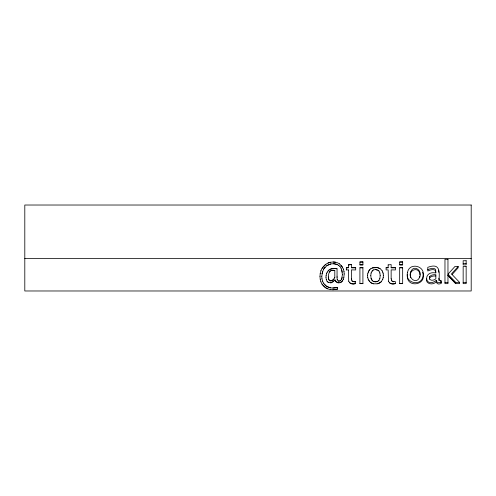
<?xml version="1.0" encoding="UTF-8"?>
<svg xmlns="http://www.w3.org/2000/svg" width="496" height="496" viewBox="0 0 496 496"><rect width="100%" height="100%" fill="white"/><g stroke="black" fill="none" stroke-linecap="round" stroke-linejoin="round"><path stroke-width="0.74" d="M325.984 277.264L326.12 275.354M367.61 275.714L367.741 273.835M383.216 277.524L383.352 275.621M407.445 274.505C405.356 288.734 427.986 285.566 422.573 272.279M342.395 274.685L341.564 279.595M321.78 276.297L322.592 271.275M319.982 276.34L320.224 273.346M343.815 277.76L344.174 273.941M370.797 275.714L371.089 272.967M379.874 278.38L380.172 275.621M419.703 277.71L419.852 276.359M426.498 278.436C425.184 284.22 433.324 285.609 436.294 281.635L436.294 280.339C424.942 289.137 422.251 270.264 435.854 272.98L435.668 269.855L435.116 268.993C432.872 267.499 430.001 268.801 427.781 269.706M326.12 275.416L326.511 273.687M382.819 279.155L383.216 277.456M367.741 273.897L368.801 270.804L370.884 268.615M321.978 273.705L323.609 269.142L325.035 267.239M320.224 273.414L320.937 270.667M429.728 276.582L429.35 277.903C429.617 281.294 434.093 280.587 435.854 278.777L435.854 274.672C433.684 274.586 431.204 274.796 429.728 276.582L429.35 279.192M343.362 279.285L343.815 277.692M342.19 277.512L341.564 279.527L339.841 281.108M326.511 273.749L327.168 272.192M371.089 273.036L372.626 270.388M378.987 280.308L379.874 278.318M368.137 272.285L369.725 269.657M382.819 279.093L381.226 281.79L378.696 283.458M320.937 270.735L322.121 268.237L325.798 264.256M339.915 282.788L341.936 281.61L343.362 279.223M334.8 277.462C333.944 279.353 332.029 281.678 329.691 280.742L328.476 278.715L328.327 276.991M327.168 272.261C328.922 268.565 333.436 267.908 337.051 268.708L337.051 276.297M323.609 269.204L326.771 265.676L330.869 263.891M322.121 268.305C324.062 265.341 326.994 262.93 330.516 262.198M342.73 280.513C341.118 283.743 335.885 283.65 334.98 279.899L331.409 282.745L328.464 282.484L327.124 281.331M330.138 271.114C328.172 273.488 327.837 277.165 328.935 280.004M329.487 271.932L330.931 270.58M455.725 283.65L455.725 282.36L447.962 274.22L454.95 266.488L458.174 266.488L451.503 273.897L459.556 282.36L459.556 283.65L455.725 283.65L447.962 275.478M452.017 274.617L458.174 267.778L458.174 266.488M333.882 278.975L331.861 280.705L329.691 280.742M371.969 271.12L373.432 269.911M378.318 280.984L378.987 280.246M328.085 270.952L329.208 269.88M429.728 277.872C431.204 276.086 433.684 275.875 435.854 275.962M381.226 281.728L380.06 282.701L377.134 283.873M332.605 282.193L334.98 279.967L336.48 282.193M378.318 280.922C375.838 282.813 371.603 281.666 371.089 278.337M326.771 265.744C330.206 263.413 335.215 262.781 338.694 265.348M370.884 268.683C374.399 266.364 379.942 267.065 382.156 270.872M340.516 280.742L338.086 281.021L337.168 279.322M330.931 270.649L332.959 270.153L334.8 270.419L334.8 277.524M438.842 278.25L439.239 280.104L441 280.662L441.217 282.255L438.966 282.726A2.424 2.331 0 0 1 436.672 281.387L436.294 280.339M330.491 269.117L333.51 268.51L337.051 268.776M328.042 263.035C331.731 261.535 336.164 261.51 339.5 263.878M372.223 267.989L377.202 267.567L380.079 268.683M337.522 287.432C333.207 288.622 328.03 288.207 324.787 284.816M337.522 289.094L332.99 289.707M373.432 269.973L375.478 269.526L378.343 270.45M377.499 281.399L375.416 281.784L373.395 281.406M330.193 282.869L331.409 282.683M355.632 283.582L353.233 283.948L351.205 283.638L349.674 282.695L348.719 281.189M395.386 283.582L392.987 283.948L390.953 283.638L389.428 282.695L388.473 281.189M354.187 281.784L355.632 281.598L355.632 283.65L353.233 284.016L351.205 283.7L349.674 282.757M355.632 281.66L354.187 281.852L352.092 281.009M440.423 282.013L441 281.951L441 280.662M331.874 270.326L334.8 270.481M355.706 267.778L351.391 267.778L351.391 264.56L348.403 264.833L348.403 267.778L346.332 267.778M348.403 264.901L351.391 264.622M388.151 264.901L391.146 264.56L391.146 267.778L395.461 267.778M377.134 283.811L373.693 283.805M332.903 288.009L337.522 287.37L337.522 289.156L332.99 289.769L330.181 289.478M24.8 258.385L471.2 258.385M359.916 262.024L362.911 262.024M399.671 262.024L402.665 262.024M463.159 263.612L466.153 263.612M359.916 264.833L362.911 264.833M399.671 264.833L402.665 264.833M348.403 267.716L346.332 267.716L346.332 269.942M351.391 267.716L355.706 267.716L355.706 269.942L351.391 269.88L351.571 280.104M388.151 267.716L386.086 267.716L386.086 269.942L388.151 269.88L388.473 281.257M391.146 267.716L395.461 267.716L395.461 269.942L391.146 269.88L391.146 278.74M359.916 267.778L362.911 267.778M386.086 267.778L388.151 267.778L388.151 264.833M399.671 267.778L402.665 267.778M346.332 269.88L348.403 269.942M444.968 282.36L447.962 282.36M455.725 282.36L459.556 282.36M463.159 282.36L466.153 282.36M359.916 283.582L362.911 283.582M399.671 283.582L402.665 283.582M333.238 263.729L337.125 264.449M333.219 262.006L335.544 262.217M337.497 282.683L338.687 282.869M392.72 281.592L393.942 281.784M375.478 269.595L377.53 269.973M339.053 281.145L338.086 281.021M330.181 289.54C326.021 288.715 322.245 285.87 320.869 281.771M330.479 287.878L326.424 286.279L323.473 283.086M368.795 280.469L370.865 282.745L373.693 283.873M327.67 288.858L325.457 287.711L321.978 284.065M370.865 282.677L372.186 283.383M389.428 282.757L390.953 283.7L392.987 284.016L395.386 283.65L395.386 281.598L392.72 281.66L391.319 280.035M352.966 281.66L352.092 281.071L351.391 278.671M328.464 282.546L327.124 281.399L326.269 279.533M339.5 263.81L342.463 267.121M338.694 265.279L340.014 266.606M378.343 270.382L379 271.114M372.601 280.99L371.089 278.399L370.797 275.652M447.962 275.447L455.725 283.582M369.718 281.759L368.137 279.05M341.136 265.267L343.418 269.161M340.014 266.538L341.056 268.187M391.846 281.071L391.146 278.671M382.156 270.804L382.819 272.279M322.53 281.077L323.473 283.148M379 271.052L379.88 273.017M341.056 268.125L342.246 272.261M436.294 281.635L436.678 282.677A2.424 2.331 0 0 0 438.966 284.016L441.217 283.545L441.217 282.255M320.205 279.18L320.869 281.84M382.819 272.211L383.216 273.885M343.418 269.099L343.988 271.455M321.966 278.789L322.53 281.139M367.741 277.444L368.137 279.118M341.8 270.01L342.395 274.747M348.719 281.257L348.403 269.88M435.854 272.354L435.116 270.283C432.872 268.789 430.001 270.091 427.781 270.996L427.781 267.325C439.673 262.855 439.809 270.667 438.941 280.624M438.514 270.159L438.842 272.354M325.984 277.196L326.269 279.595M419.852 275.02C419.808 265.875 407.607 269.452 410.769 277.729M379.88 272.955L380.172 275.683M319.982 276.278L320.205 279.242M343.988 271.393L344.174 274.003M383.216 273.817L383.352 275.683M367.61 275.652L367.741 277.512M321.78 276.235L321.966 278.857M337.063 277.593L337.168 279.391M337.051 276.235L337.063 277.655M407.495 272.608C404.5 283.173 421.408 286.998 422.97 276.235C425.977 265.689 409.051 261.869 407.495 272.608M410.843 271.746C407.576 278.349 416.826 284.803 419.628 277.09C422.908 270.525 413.602 264.064 410.843 271.746M471.2 205.022L24.8 205.022L24.8 290.978L471.2 290.978L471.2 205.022M447.962 259.284L444.968 259.284L444.968 283.65L447.962 283.65L447.962 259.284M466.153 260.735L463.159 260.735L463.159 264.901L466.153 264.901L466.153 260.735M362.911 261.956L359.916 261.956L359.916 264.901L362.911 264.901L362.911 261.956M402.665 261.956L399.671 261.956L399.671 264.901L402.665 264.901L402.665 261.956M466.153 266.488L463.159 266.488L463.159 283.65L466.153 283.65L466.153 266.488M362.911 267.716L359.916 267.716L359.916 283.65L362.911 283.65L362.911 267.716M402.665 267.716L399.671 267.716L399.671 283.65L402.665 283.65L402.665 267.716"/></g></svg>
